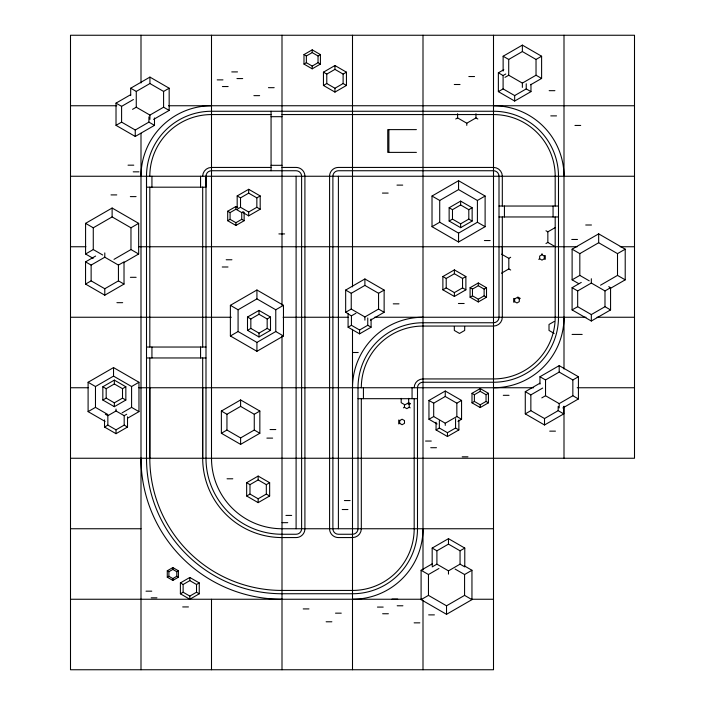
<?xml version="1.0" encoding="UTF-8"?>
<svg xmlns="http://www.w3.org/2000/svg" width="705" height="705" viewBox="0 0 705 705"><rect width="100%" height="100%" fill="white"/><g stroke="black" fill="none" stroke-linecap="round" stroke-linejoin="round"><path stroke-width="1.06" d="M493.5 35.25L493.5 669.75L70.5 669.75L70.5 35.25L634.5 35.25L634.5 458.25L70.5 458.25M105.054 421.423L88.099 411.632L88.099 382.269L113.531 367.587L138.964 382.269L138.964 411.632L127.658 418.162M107.83 414.514L95.475 407.375L95.475 386.525L113.531 376.109L131.588 386.525L131.588 407.375L122.08 412.866M102.842 400.043L102.842 386.763L114.342 380.118L125.843 386.763L125.843 400.043L114.342 406.688L102.842 400.043L106.182 398.122L114.342 402.837L122.511 398.122L122.511 388.684L114.342 383.969L106.182 388.684L106.182 398.122M127.517 416.831L127.517 427.054L116.017 433.69L104.516 427.054L104.516 419.898M107.847 425.124L107.847 415.694L116.017 410.98L124.186 415.694L124.186 425.124L116.017 429.838L107.847 425.124L104.516 427.054M113.531 376.109L113.531 367.587M141 82.97L141 35.25M423 569.966L423 382.242L493.5 382.242A64.992 64.992 0 0 0 558.492 317.25L558.492 176.25A64.992 64.992 0 0 0 493.5 111.258L211.5 111.258A64.992 64.992 0 0 0 146.508 176.25L146.508 458.25A135.492 135.492 0 0 0 282 593.742L352.5 593.742A64.992 64.992 0 0 0 417.492 528.75L417.492 387.75A5.508 5.508 0 0 1 423 382.242L423 35.25M414.188 398.766L414.188 528.75A61.688 61.688 0 0 1 352.5 590.438L282 590.438A132.188 132.188 0 0 1 149.812 458.25L149.812 387.75M149.812 187.098L149.812 346.992M282 167.438L296.1 167.438A8.812 8.812 0 0 1 302.33 170.02L303.088 170.883A8.812 8.812 0 0 1 304.912 176.25L304.912 528.75A8.812 8.812 0 0 1 303.088 534.117L302.33 534.98A8.812 8.812 0 0 1 296.1 537.562L282 537.562A79.312 79.312 0 0 1 202.688 458.25L202.688 387.75M202.688 187.098L202.688 346.992M205.992 176.25L205.992 458.25A76.008 76.008 0 0 0 282 534.258L296.1 534.258A5.508 5.508 0 0 0 301.608 528.75L301.608 176.25A5.508 5.508 0 0 0 296.1 170.742L211.5 170.742A5.508 5.508 0 0 0 205.992 176.25L205.992 187.186L146.508 187.186L146.508 176.25M282 669.75L282 335.977M502.312 246.75L502.312 317.25A8.812 8.812 0 0 1 493.5 326.062L423 326.062A61.688 61.688 0 0 0 361.312 387.75M555.188 217.008L555.188 317.25A61.688 61.688 0 0 1 493.5 378.938L423 378.938A8.812 8.812 0 0 0 414.188 387.75M564 458.25L564 406.186M130.689 95.616L130.689 88.213L149.927 77.101L169.165 88.213L169.165 110.421L153.593 119.409M154.492 117.947L154.492 125.349L135.254 136.453L116.017 125.349L116.017 103.133L130.672 94.673M136.268 91.43L149.927 83.542L163.586 91.43L163.586 107.204L149.927 115.082L136.268 107.204L136.268 91.43L130.689 88.213M154.492 125.349L148.914 122.124L135.254 130.011L121.595 122.124L121.595 106.358L133.43 99.52M132.549 109.346L136.268 107.204M163.586 91.43L169.165 88.213M116.017 125.349L121.595 122.124M303.987 54.593L312.2 49.852L320.414 54.593L320.414 64.076L312.2 68.826L303.987 64.076L303.987 54.593L306.367 55.968L312.2 52.602L318.034 55.968L318.034 62.701L312.2 66.076L306.367 62.701L306.367 55.968M303.987 64.076L306.367 62.701M318.034 55.968L320.414 54.593M323.445 72.174L334.945 65.53L346.446 72.174L346.446 85.455L334.945 92.091L323.445 85.455L323.445 72.174L326.776 74.096L326.776 83.525L334.945 88.24L343.115 83.525L343.115 74.096L334.945 69.381L326.776 74.096M323.445 85.455L326.776 83.525M343.115 74.096L346.446 72.174M93.157 258.382L85.578 254.003L85.578 223.353L112.121 208.028L138.665 223.353L138.665 254.003L123.498 262.762M102.701 254.999L93.272 249.561L93.272 227.794L112.121 216.911L130.971 227.794L130.971 249.561L114.007 259.352M85.578 254.003L93.272 249.561M130.971 227.794L138.665 223.353M118.44 265.089L104.789 257.21L91.13 265.089L91.13 280.863L104.789 288.75L118.44 280.863L118.44 265.089L124.018 261.872L124.018 284.08L104.789 295.192L85.552 284.08L85.552 261.872L95.624 256.056M237.18 207.173L237.18 195.937L248.68 189.293L260.189 195.937L260.189 209.218L248.68 215.862L242.494 212.284M85.552 284.08L91.13 280.863M240.52 197.867L248.68 193.152L256.849 197.867L256.849 207.296L248.68 212.011L240.52 207.296L240.52 197.867L237.18 195.937M244.133 212.284L244.133 220.718L235.911 225.459L227.697 220.718L227.697 211.227L235.911 206.486L237.744 207.534M230.077 212.602L235.911 209.235L241.744 212.602L241.744 219.343L235.911 222.709L230.077 219.343L230.077 212.602L227.697 211.227M237.18 209.218L240.52 207.296M256.849 197.867L260.189 195.937M503.132 71.038L503.132 56.233L522.37 45.12L541.607 56.233L541.607 78.44L530.618 84.785M227.697 220.718L230.077 219.343M241.744 212.602L243.34 211.685M508.71 59.449L522.37 51.562L536.029 59.449L536.029 75.224L522.37 83.102L508.71 75.224L508.71 59.449L503.132 56.233M530.971 84.309L530.971 91.632L514.668 101.044L498.364 91.632L498.364 72.809L503.802 69.672M530.971 91.632L526.238 88.9L514.668 95.58L503.097 88.9L503.097 75.541L505.767 73.999M504.991 77.365L508.71 75.224M536.029 59.449L541.607 56.233M498.364 91.632L503.097 88.9M455.738 118.995L457.607 117.911L466.789 123.208L475.963 117.911L475.963 113.672M230.376 305.327L256.928 290.002L283.472 305.327L283.472 335.977L256.928 351.301L230.376 335.977L230.376 305.327L238.079 309.768L238.079 331.535L256.928 342.41L275.77 331.535L275.77 309.768L256.928 298.885L238.079 309.768M432.015 196.034L458.558 180.709L485.111 196.034L485.111 226.684L458.558 242.009L432.015 226.684L432.015 196.034L439.717 200.476L439.717 222.242L458.558 233.126L477.408 222.242L477.408 200.476L458.558 189.592L439.717 200.476M122.511 388.684L125.843 386.763M247.499 317.047L259.008 310.411L270.508 317.047L270.508 330.328L259.008 336.972L247.499 330.328L247.499 317.047L250.839 318.977L250.839 328.407L259.008 333.121L267.169 328.407L267.169 318.977L259.008 314.263L250.839 318.977M88.099 411.632L95.475 407.375M131.588 386.525L138.964 382.269M449.138 207.755L460.638 201.119L472.147 207.755L472.147 221.044L460.638 227.68L449.138 221.044L449.138 207.755L452.478 209.685L452.478 219.114L460.638 223.829L468.807 219.114L468.807 209.685L460.638 204.97L452.478 209.685M230.376 335.977L238.079 331.535M275.77 309.768L283.472 305.327M247.499 330.328L250.839 328.407M267.169 318.977L270.508 317.047M432.015 226.684L439.717 222.242M477.408 200.476L485.111 196.034M449.138 221.044L452.478 219.114M468.807 209.685L472.147 207.755M124.186 415.694L126.688 414.249M348.411 313.866L345.661 312.28L345.661 290.072L364.899 278.969L384.137 290.072L384.137 312.28L370.398 320.22M351.24 293.289L364.899 285.41L378.559 293.289L378.559 309.063L364.899 316.95L351.24 309.063L351.24 293.289L345.661 290.072M345.661 312.28L351.24 309.063M378.559 293.289L384.137 290.072M367.754 317.946L367.754 325.287L359.585 330.002L351.425 325.287L351.425 315.858L355.954 313.231M351.425 315.858L348.085 313.928L348.085 327.208L351.425 325.287M442.881 276.536L454.381 269.892L465.882 276.536L465.882 289.817L454.381 296.452L442.881 289.817L442.881 276.536L446.212 278.457L446.212 287.887L454.381 292.601L462.55 287.887L462.55 278.457L454.381 273.743L446.212 278.457M221.37 411.05L240.608 399.946L259.845 411.05L259.845 433.267L240.608 444.37L221.37 433.267L221.37 411.05L226.948 414.276L226.948 430.041L240.608 437.928L254.267 430.041L254.267 414.276L240.608 406.388L226.948 414.276M348.085 327.208L359.585 333.853L371.086 327.208L371.086 319.039M442.881 289.817L446.212 287.887M462.55 278.457L465.882 276.536M555.196 246.68L547.847 242.432L547.847 231.839L555.196 227.6M501.475 273.188L508.816 268.94L508.816 258.347L510.693 257.263M545.978 243.516L547.847 242.432M470.085 287.719L478.298 282.978L486.512 287.719L486.512 297.21L478.298 301.951L470.085 297.21L470.085 287.719L472.465 289.094L472.465 295.836L478.298 299.202L484.132 295.836L484.132 289.094L478.298 285.728L472.465 289.094M221.37 433.267L226.948 430.041M254.267 414.276L259.845 411.05M541.986 254.743L539.66 256.091L539.66 258.77L541.986 260.119L544.313 258.77L544.313 256.091L541.986 254.743L541.986 253.65M470.085 297.21L472.465 295.836M484.132 289.094L486.512 287.719M538.708 259.325L539.66 258.77M544.313 256.091L545.265 255.545L545.265 259.325L544.313 258.77M578.752 283.666L572.116 279.841L572.116 249.182L598.668 233.857L625.212 249.182L625.212 279.841L610.037 288.592M589.239 280.837L579.818 275.391L579.818 253.633L598.668 242.749L617.51 253.633L617.51 275.391L600.545 285.19M514.632 298.955L516.959 297.607L519.285 298.955L519.285 301.634L516.959 302.983L514.632 301.634L514.632 298.955L513.681 298.409L513.681 302.189L514.632 301.634M519.285 298.955L520.237 298.409L517.778 296.99M572.116 279.841L579.818 275.391M617.51 253.633L625.212 249.182M608.732 286.644L610.565 287.702L610.565 309.918L591.328 321.022L572.09 309.918L572.09 287.702L581.255 282.414M577.668 290.927L591.328 283.04L604.987 290.927L604.987 306.693L591.328 314.58L577.668 306.693L577.668 290.927L572.09 287.702M246.653 482.713L258.153 476.078L269.654 482.713L269.654 495.994L258.153 502.639L246.653 495.994L246.653 482.713L249.984 484.643L249.984 494.073L258.153 498.787L266.323 494.073L266.323 484.643L258.153 479.929L249.984 484.643M246.653 495.994L249.984 494.073M266.323 484.643L269.654 482.713M408.671 398.369L408.671 402.696L404.926 404.855L401.18 402.696L401.18 398.369M572.09 309.918L577.668 306.693M604.987 290.927L610.565 287.702M403.445 407.851L404.423 407.279L406.82 408.662L409.217 407.279L409.217 404.511L407.622 403.595M409.217 404.511L410.195 403.947M554.192 321.471L549.01 324.459L549.01 330.451L554.192 333.439M437.109 423.969L428.957 419.263L428.957 400.44L445.26 391.028L461.563 400.44L461.563 419.263L457.942 421.352M399.7 420.585L402.097 419.202L404.494 420.585L404.494 423.352L402.097 424.736L399.7 423.352L399.7 420.585L398.722 420.021L398.722 423.925L399.7 423.352M433.69 403.172L445.26 396.483L456.84 403.172L456.84 416.532L445.26 423.212L433.69 416.532L433.69 403.172L428.957 400.44M471.998 393.328L480.211 388.587L488.433 393.328L488.433 402.819L480.211 407.56L471.998 402.819L471.998 393.328L474.377 394.703L474.377 401.445L480.211 404.811L486.045 401.445L486.045 394.703L480.211 391.337L474.377 394.703M428.957 419.263L433.69 416.532M456.84 403.172L461.563 400.44M167.279 570.786L172.848 567.569L178.409 570.786L178.409 577.21L172.848 580.418L167.279 577.21L167.279 570.786L168.892 571.711L168.892 576.276L172.848 578.558L176.796 576.276L176.796 571.711L172.848 569.428L168.892 571.711M167.279 577.21L168.892 576.276M176.796 571.711L178.409 570.786M471.998 402.819L474.377 401.445M486.045 394.703L488.433 393.328M436.051 422.242L436.051 429.927L439.356 428.023L447.463 432.694L455.562 428.023L455.562 418.664M180.392 582.912L189.821 577.465L199.251 582.912L199.251 593.804L189.821 599.25L180.392 593.804L180.392 582.912L183.124 584.489L189.821 580.629L196.519 584.489L196.519 592.226L189.821 596.095L183.124 592.226L183.124 584.489M539.951 384.146L539.951 376.743L559.188 365.639L578.426 376.743L578.426 398.951L562.854 407.948M436.051 429.927L447.463 436.518L458.867 429.927L458.867 420.048M563.753 406.477L563.753 413.879L544.516 424.983L525.278 413.879L525.278 391.672L539.933 383.203M545.529 379.96L559.188 372.081L572.848 379.96L572.848 395.734L559.188 403.621L545.529 395.734L545.529 379.96L539.951 376.743M180.392 593.804L183.124 592.226M196.519 584.489L199.251 582.912M563.753 413.879L558.175 410.662L544.516 418.541L530.856 410.662L530.856 394.888L542.691 388.058M541.81 397.884L545.529 395.734M572.848 379.96L578.426 376.743M525.278 413.879L530.856 410.662M432.174 565.851L432.174 548.076L448.477 538.664L464.78 548.076L464.78 566.899L460.048 564.167L448.477 570.856L436.906 564.167L436.906 550.808L448.477 544.119L460.048 550.808L460.048 564.167M464.419 565.921L471.953 570.274L471.953 599.638L446.521 614.319L421.096 599.638L421.096 570.274L432.394 563.753M432.174 566.899L436.906 564.167M460.048 550.808L464.78 548.076M455.077 569.05L464.577 574.531L464.577 595.381L446.521 605.807L428.464 595.381L428.464 574.531L438.924 568.494M421.096 599.638L428.464 595.381M464.577 574.531L471.953 570.274M231.76 71.91L237.497 71.91M468.825 76.537L474.562 76.537M236.95 78.572L242.687 78.572M217.219 79.876L222.956 79.876M454.276 84.503L460.021 84.503M222.41 86.539L228.147 86.539M268.438 87.676L274.175 87.676M549.169 90.672L554.914 90.672M253.897 95.642L259.634 95.642M70.5 105.75L116.766 105.75M168.539 105.75L634.5 105.75M270.984 114.562L211.5 114.562A61.688 61.688 0 0 0 149.812 176.25M282 114.562L493.5 114.562A61.688 61.688 0 0 1 555.188 176.25L555.188 205.992M550.781 115.884L556.527 115.884M271.064 116.686L282 116.686M574.954 125.446L580.7 125.446M416.399 129.614L387.75 129.614L387.75 152.386L416.399 152.386M128.028 165.173L133.765 165.173M271.064 165.314L282 165.314M270.984 167.438L211.5 167.438A8.812 8.812 0 0 0 202.688 176.25M133.219 171.835L138.956 171.835M70.5 176.25L634.5 176.25M396.977 185.115L402.714 185.115M382.427 193.082L388.164 193.082M111.011 194.906L116.757 194.906M130.337 196.607L136.074 196.607M499.008 206.036L558.492 206.036M499.008 216.964L558.492 216.964M585.723 225.001L591.469 225.001M278.88 233.919L284.617 233.919M571.755 239.471L577.492 239.471M484.397 240.546L490.134 240.546M70.5 246.75L85.922 246.75M138.797 246.75L554.086 246.75M555.188 246.75L577.219 246.75M620.18 246.75L634.5 246.75M226.19 259.757L231.936 259.757M222.251 266.992L227.997 266.992M130.39 277.312L136.127 277.312M116.915 302.674L122.661 302.674M458.417 303.494L464.163 303.494M393.249 303.846L398.986 303.846M70.5 317.25L231.328 317.25M283.084 317.25L348.164 317.25M374.531 317.25L586.031 317.25M597.047 317.25L634.5 317.25M572.072 334.426L582.171 334.426M146.508 347.036L205.992 347.036M352.5 352.5L358.237 352.5M146.508 357.964L205.992 357.964M70.5 387.75L88.125 387.75M138.797 387.75L533.632 387.75M577.219 387.75L634.5 387.75M503.282 395.32L509.028 395.32M358.008 398.686L417.492 398.686M270.05 429.548L275.796 429.548M549.715 431.143L555.461 431.143M266.887 438.113L272.623 438.113M425.547 441.048L431.284 441.048M430.737 447.71L436.474 447.71M462.224 456.814L467.961 456.814M227.054 478.792L232.791 478.792M344.384 500.559L350.121 500.559M342.216 509.521L347.953 509.521M285.939 515.425L291.676 515.425M282 522.661L287.737 522.661M70.5 528.75L141 528.75M493.5 528.75L282 528.75A70.5 70.5 0 0 1 211.5 458.25L211.5 35.25M146.023 591.169L151.76 591.169M151.214 597.831L156.951 597.831M391.989 599.118L397.726 599.118M70.5 599.25L421.898 599.25M471.469 599.25L493.5 599.25M397.179 605.78L402.916 605.78M182.701 606.934L188.438 606.934M377.448 607.084L383.185 607.084M303.22 608.917L308.966 608.917M335.518 613.165L341.255 613.165M382.639 613.747L388.376 613.747M428.666 614.883L434.403 614.883M326.133 621.784L331.87 621.784M414.126 622.85L419.863 622.85M536.029 75.224L541.607 78.44M498.364 72.809L503.097 75.541M475.963 117.911L477.84 118.995M318.034 62.701L320.414 64.076M343.115 83.525L346.446 85.455M545.978 230.755L547.847 231.839M572.116 249.182L579.818 253.633M617.51 275.391L625.212 279.841M477.408 222.242L485.111 226.684M468.807 219.114L472.147 221.044M604.987 306.693L610.565 309.918M501.475 254.108L508.816 258.347M508.816 268.94L510.693 270.024M163.586 107.204L169.165 110.421M484.132 295.836L486.512 297.21M462.55 287.887L465.882 289.817M116.017 103.133L121.595 106.358M256.849 207.296L260.189 209.218M572.848 395.734L578.426 398.951M241.744 219.343L244.133 220.718M525.278 391.672L530.856 394.888M378.559 309.063L384.137 312.28M367.754 325.287L371.086 327.208M486.045 401.445L488.433 402.819M456.84 416.532L461.563 419.263M455.562 428.023L458.867 429.927M408.671 402.696L410.195 403.577M409.217 407.279L410.195 407.851M275.77 331.535L283.472 335.977M85.578 223.353L93.272 227.794M130.971 249.561L138.665 254.003M267.169 328.407L270.508 330.328M85.552 261.872L91.13 265.089M118.44 280.863L124.018 284.08M254.267 430.041L259.845 433.267M432.174 548.076L436.906 550.808M421.096 570.274L428.464 574.531M464.577 595.381L471.953 599.638M102.842 386.763L106.182 388.684M122.511 398.122L125.843 400.043M88.099 382.269L95.475 386.525M131.588 407.375L138.964 411.632M266.323 494.073L269.654 495.994M105.353 414.249L107.847 415.694M124.186 425.124L127.517 427.054M176.796 576.276L178.409 577.21M196.519 592.226L199.251 593.804M598.668 233.857L598.668 242.749M591.328 278.748L591.328 283.04M591.328 314.58L591.328 321.022M564 35.25L564 369.023M559.188 365.639L559.188 372.081M559.188 403.621L559.188 407.913M558.175 406.45L558.175 410.662M553.064 206.036L553.064 216.964M544.516 418.541L544.516 424.983M526.238 83.763L526.238 88.9M522.37 45.12L522.37 51.562M522.37 83.102L522.37 87.402M514.668 95.58L514.668 101.044M504.436 206.036L504.436 216.964M502.312 205.992L502.312 176.25A8.812 8.812 0 0 0 493.5 167.438L338.4 167.438A8.812 8.812 0 0 0 332.17 170.02L331.412 170.883A8.812 8.812 0 0 0 329.587 176.25L329.587 528.75A8.812 8.812 0 0 0 331.412 534.117L332.17 534.98A8.812 8.812 0 0 0 338.4 537.562L352.5 537.562A8.812 8.812 0 0 0 361.312 528.75L361.312 398.766M502.312 217.008L502.312 253.254M480.211 388.587L480.211 391.337M480.211 404.811L480.211 407.56M478.298 282.978L478.298 285.728M478.298 299.202L478.298 301.951M466.789 123.208L466.789 125.375M464.692 326.459L464.692 330.451L459.51 333.439L454.328 330.451L454.328 326.459M460.638 201.119L460.638 204.97M460.638 223.829L460.638 227.68M458.558 180.709L458.558 189.592M458.558 233.126L458.558 242.009M457.607 113.672L457.607 117.911M454.381 269.892L454.381 273.743M454.381 292.601L454.381 296.452M448.477 538.664L448.477 544.119M448.477 570.856L448.477 574.126M447.463 432.694L447.463 436.518M446.521 605.807L446.521 614.319M445.26 391.028L445.26 396.483M445.26 423.212L445.26 425.397M439.356 420.744L439.356 428.023M423 600.352L423 669.75M412.064 387.75L412.064 398.686M404.423 405.437L404.423 407.279M388.878 129.614L388.878 152.386M364.899 278.969L364.899 285.41M364.899 316.95L364.899 320.167M363.436 387.75L363.436 398.686M359.585 330.002L359.585 333.853M352.5 35.25L352.5 286.882M352.5 329.367L352.5 669.75M338.4 176.25L338.4 528.75M334.945 65.53L334.945 69.381M334.945 88.24L334.945 92.091M312.2 49.852L312.2 52.602M312.2 66.076L312.2 68.826M296.1 176.25L296.1 528.75M282 35.25L282 305.318M271.064 111.258L271.064 170.742M259.008 310.411L259.008 314.263M259.008 333.121L259.008 336.972M258.153 476.078L258.153 479.929M258.153 498.787L258.153 502.639M256.928 290.002L256.928 298.885M256.928 342.41L256.928 351.301M248.68 189.293L248.68 193.152M248.68 212.011L248.68 215.862M240.608 399.946L240.608 406.388M240.608 437.928L240.608 444.37M235.911 206.486L235.911 209.235M235.911 222.709L235.911 225.459M211.5 599.25L211.5 669.75M202.688 358.008L202.688 458.25M200.564 176.25L200.564 187.186M200.564 347.036L200.564 357.964M189.821 577.465L189.821 580.629M189.821 596.095L189.821 599.25M172.848 567.569L172.848 569.428M172.848 578.558L172.848 580.418M151.936 176.25L151.936 187.186M151.936 347.036L151.936 357.964M149.927 77.101L149.927 83.542M149.927 115.082L149.927 119.383M149.812 358.008L149.812 458.25M148.914 116.871L148.914 122.124M141 133.289L141 669.75M135.254 130.011L135.254 136.453M116.017 409.05L116.017 410.98M116.017 429.838L116.017 433.69M114.342 380.118L114.342 383.969M114.342 402.837L114.342 406.688M112.121 208.028L112.121 216.911M104.789 252.91L104.789 257.21M104.789 288.75L104.789 295.192M282 599.25A141 141 0 0 1 141 458.25M423 528.75A70.5 70.5 0 0 1 352.5 599.25M352.5 387.75A70.5 70.5 0 0 1 423 317.25M141 176.25A70.5 70.5 0 0 1 211.5 105.75M493.5 105.75A70.5 70.5 0 0 1 564 176.25M564 317.25A70.5 70.5 0 0 1 493.5 387.75M332.892 458.25L332.892 528.75A5.508 5.508 0 0 0 338.4 534.258L352.5 534.258A5.508 5.508 0 0 0 358.008 528.75L358.008 387.75A64.992 64.992 0 0 1 423 322.758L493.5 322.758A5.508 5.508 0 0 0 499.008 317.25L499.008 176.25A5.508 5.508 0 0 0 493.5 170.742L338.4 170.742A5.508 5.508 0 0 0 332.892 176.25L332.892 458.25"/></g></svg>
